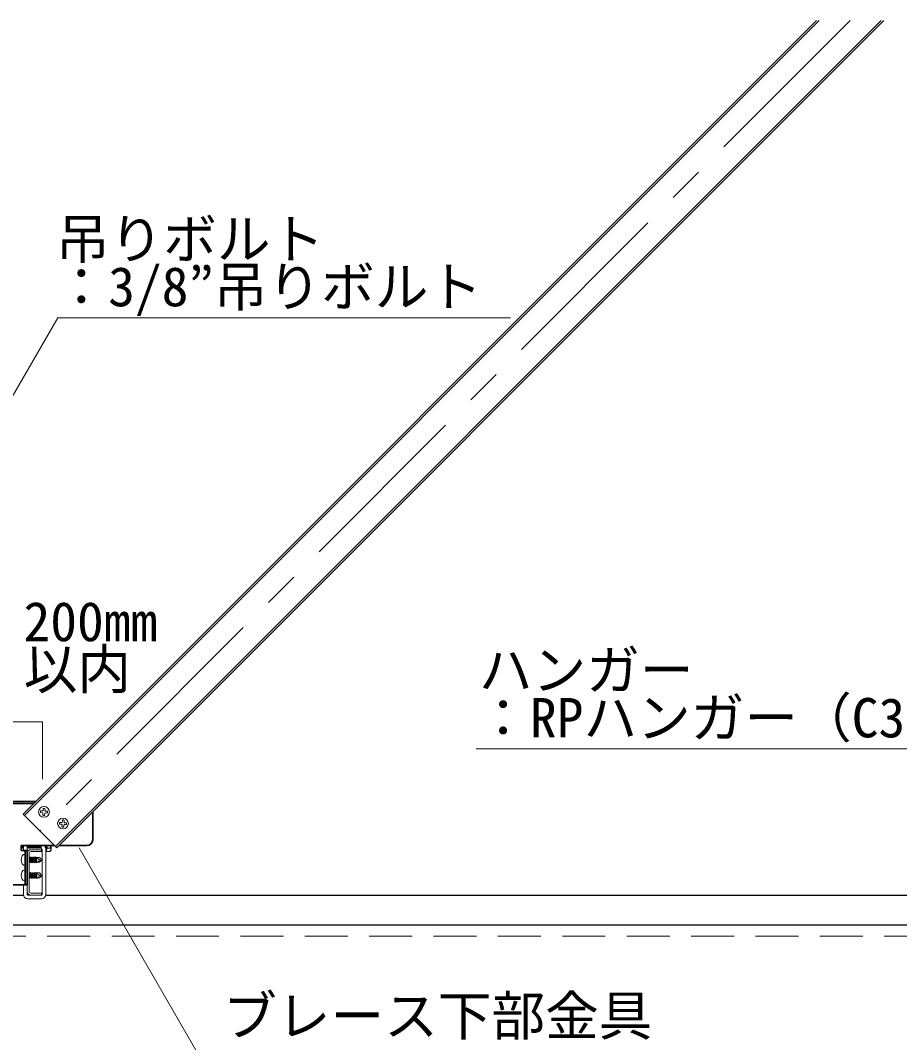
# Model space of a CAD drawing. Units: millimetres on the paper, enlarged 40 times, with parts at other scales. Extents: x -7800 to 7800, y -5578 to 5485.
# Drawn here: x 1978 to 2961, y 3308 to 4450 of the extents above; entities that cross this region are included whole.
import ezdxf
from ezdxf.enums import TextEntityAlignment as Align

# ---------------------------------------------------------------- set-up
doc = ezdxf.new("R2010")
doc.units = ezdxf.units.MM
doc.header["$LTSCALE"] = 40
doc.linetypes.add('CHAIN1', pattern=[8, 5, -1, 1, -1])
doc.linetypes.add('DASHED1', pattern=[1.8, 1.2, -0.6])
for name, color, linetype, lineweight in [('4-0_中心線', 4, 'CHAIN1', 9), ('4-1_吊り材', 7, 'Continuous', 18), ('4-2_野縁受け', 3, 'Continuous', 18), ('4-3_野縁', 2, 'Continuous', 25), ('4-4_斜め部材', 4, 'Continuous', 9), ('4-5_寸法', 4, 'Continuous', 9), ('4-6_文字', 7, 'Continuous', 18), ('4-7_金具', 6, 'Continuous', 35), ('4-B_ビス', 3, 'Continuous', 18), ('4-C_パネル', 7, 'DASHED1', 18)]:
    doc.layers.add(name, color=color, linetype=linetype, lineweight=lineweight)
doc.styles.add('ＭＳ ゴシック', font='')
doc.styles.get('ＭＳ ゴシック').set_extended_font_data('MS Gothic')

msp = doc.modelspace()

# ---------------------------------------------------------------- linework, layer by layer
at = {"layer": '4-0_中心線'}
msp.add_line((2905.89, 4450.35), (1999.78, 3544.24), dxfattribs=at)
at = {"layer": '4-1_吊り材'}
for p, q in [((1981.17, 3522.48), (1981.17, 3527.76)), ((1985.43, 3527.82), (1985.43, 3522.48)), ((2002.1, 3473.28), (2002.1, 3523.28)), ((2006.37, 3473.28), (2006.37, 3523.28)), ((1981.17, 3473.28), (1981.17, 3483.82)), ((1985.43, 3483.82), (1985.43, 3473.28)), ((2001.43, 3468.35), (1986.1, 3468.35)), ((2001.43, 3472.62), (1986.19, 3472.62))]:
    msp.add_line(p, q, dxfattribs=at)
for centre, radius, start, end in [((2014.77, 3529.28), 14.02, 185.94548, 205.34618), ((2014.77, 3529.28), 9.75, 188.65241, 205.34618), ((2002.1, 3523.28), 4.27, 0, 25.34618), ((1986.1, 3473.28), 4.93, 180, 270), ((1986.1, 3473.28), 0.667, 180, 270), ((2001.43, 3473.28), 4.93, 270, 0), ((2001.43, 3473.28), 0.667, 270, 0)]:
    msp.add_arc(centre, radius, start, end, dxfattribs=at)
at = {"layer": '4-2_野縁受け'}
for p, q in [((1989.7, 3523.28), (2001.43, 3523.28)), ((1989.7, 3521.15), (2001.43, 3521.15)), ((2001.43, 3521.15), (2001.43, 3523.28)), ((1985.43, 3476.88), (1985.43, 3519.02)), ((1987.57, 3476.88), (1987.57, 3519.02)), ((1989.7, 3474.75), (2001.43, 3474.75)), ((2001.43, 3472.62), (2001.43, 3474.75)), ((1989.7, 3472.62), (2001.43, 3472.62))]:
    msp.add_line(p, q, dxfattribs=at)
for centre, radius, start, end in [((1989.7, 3519.02), 4.27, 90, 180), ((1989.7, 3519.02), 2.13, 90, 180), ((1989.7, 3476.88), 4.27, 180, 270), ((1989.7, 3476.88), 2.13, 180, 270)]:
    msp.add_arc(centre, radius, start, end, dxfattribs=at)
at = {"layer": '4-3_野縁'}
for p, q in [((806.32, 3472.62), (1981.21, 3472.62)), ((2006.32, 3472.62), (3181.18, 3472.62)), ((495.95, 3439.28), (3390.85, 3439.28))]:
    msp.add_line(p, q, dxfattribs=at)
at = {"layer": '4-4_斜め部材'}
for p, q in [((2868.17, 4450.35), (1980.92, 3563.1)), ((2871.19, 4450.35), (1982.43, 3561.59)), ((2940.58, 4450.35), (2017.13, 3526.89)), ((2943.6, 4450.35), (2018.63, 3525.38)), ((2018.63, 3525.38), (1980.92, 3563.1))]:
    msp.add_line(p, q, dxfattribs=at)
at = {"layer": '4-5_寸法'}
for p, q in [((1949.04, 3666.13), (2002.49, 3666.13)), ((2002.49, 3666.13), (2002.49, 3602.27))]:
    msp.add_line(p, q, dxfattribs=at)
at = {"layer": '4-6_文字'}
for p, q in [((2019.79, 4118.04), (1963.07, 4019.79)), ((2019.79, 4118.04), (2526.02, 4118.04)), ((3117.63, 3636.09), (2487.63, 3636.09)), ((2208.19, 3239.96), (2043.43, 3525.34))]:
    msp.add_line(p, q, dxfattribs=at)
at = {"layer": '4-7_金具'}
for p, q in [((1994.97, 3577.15), (1962.3, 3577.15)), ((2058.77, 3534.48), (2058.77, 3565.5)), ((1978.77, 3527.82), (1978.77, 3522.48)), ((2016.2, 3527.82), (1978.77, 3527.82)), ((1985.43, 3522.48), (1978.77, 3522.48)), ((1983.3, 3522.48), (1983.3, 3483.82)), ((1985.43, 3522.48), (1985.43, 3483.82)), ((2052.1, 3527.82), (2021.07, 3527.82)), ((1969.69, 3483.82), (1985.43, 3483.82))]:
    msp.add_line(p, q, dxfattribs=at)
at = {"layer": '4-7_金具', "linetype": 'DASHED1'}
msp.add_line((1992.88, 3575.02), (1964.43, 3575.02), dxfattribs=at)
at = {"layer": '4-7_金具'}
msp.add_arc((2052.1, 3534.48), 6.67, 270, 0, dxfattribs=at)
at = {"layer": '4-B_ビス'}
for p, q in [((2000.23, 3565.46), (2000.25, 3565.79)), ((2000.27, 3566.12), (2000.25, 3565.79)), ((2000.98, 3566.74), (2002.65, 3566.62)), ((2003.47, 3568.91), (2003.36, 3567.24)), ((2004.19, 3569.52), (2004.52, 3569.5)), ((2004.85, 3569.48), (2004.52, 3569.5)), ((2005.47, 3568.77), (2005.35, 3567.1)), ((2007.63, 3566.28), (2005.97, 3566.39)), ((2008.21, 3564.9), (2008.23, 3565.23)), ((2008.25, 3565.56), (2008.23, 3565.23)), ((2000.84, 3564.75), (2002.51, 3564.63)), ((2003.01, 3562.25), (2003.13, 3563.92)), ((2003.63, 3561.54), (2003.96, 3561.52)), ((2004.29, 3561.5), (2003.96, 3561.52)), ((2005, 3562.12), (2005.12, 3563.78)), ((2007.49, 3564.28), (2005.83, 3564.4)), ((2022.28, 3553.81), (2023.94, 3553.69)), ((2024.77, 3555.97), (2024.65, 3554.31)), ((2025.48, 3556.59), (2025.81, 3556.57)), ((2026.14, 3556.55), (2025.81, 3556.57)), ((2026.76, 3555.83), (2026.64, 3554.17)), ((2021.52, 3552.52), (2021.54, 3552.86)), ((2021.56, 3553.19), (2021.54, 3552.86)), ((2022.14, 3551.81), (2023.8, 3551.7)), ((2024.3, 3549.32), (2024.42, 3550.99)), ((2024.92, 3548.61), (2025.25, 3548.59)), ((2025.58, 3548.56), (2025.25, 3548.59)), ((2026.3, 3549.18), (2026.41, 3550.85)), ((2028.79, 3551.35), (2027.12, 3551.46)), ((2028.93, 3553.34), (2027.26, 3553.46)), ((2029.5, 3551.97), (2029.52, 3552.3)), ((2029.54, 3552.63), (2029.52, 3552.3)), ((1979.02, 3527.82), (1979.18, 3525.37)), ((1979.43, 3527.82), (1979.59, 3525.37)), ((1980.27, 3527.82), (1980.43, 3525.37)), ((1980.68, 3527.82), (1980.84, 3525.37)), ((1980.84, 3525.37), (1981.17, 3525.04)), ((1985.43, 3525.37), (1985.84, 3525.37)), ((1985.68, 3527.82), (1985.84, 3525.37)), ((1986.52, 3527.82), (1986.68, 3525.37)), ((1986.93, 3527.82), (1987.09, 3525.37)), ((1987.77, 3527.82), (1987.93, 3525.37)), ((1988.18, 3527.82), (1988.34, 3525.37)), ((1989.02, 3527.82), (1989.18, 3525.37)), ((1989.18, 3525.37), (1989.59, 3525.37)), ((1989.43, 3527.82), (1989.59, 3525.37)), ((1990.27, 3527.82), (1990.43, 3525.37)), ((1990.68, 3527.82), (1990.84, 3525.37)), ((1991.52, 3527.82), (1991.68, 3525.37)), ((1991.93, 3527.82), (1992.09, 3525.37)), ((1992.77, 3527.82), (1992.93, 3525.37)), ((1993.18, 3527.82), (1993.34, 3525.37)), ((1994.02, 3527.82), (1994.18, 3525.37)), ((1994.43, 3527.82), (1994.59, 3525.37)), ((1995.27, 3527.82), (1995.43, 3525.37)), ((1995.68, 3527.82), (1995.84, 3525.37)), ((1996.52, 3527.82), (1996.68, 3525.37)), ((1996.93, 3527.82), (1997.09, 3525.37)), ((1997.77, 3527.82), (1997.93, 3525.37)), ((1997.93, 3525.37), (1998.34, 3525.37)), ((1998.18, 3527.82), (1998.34, 3525.37)), ((1999.02, 3527.82), (1999.18, 3525.37)), ((1999.43, 3527.82), (1999.59, 3525.37)), ((2000.27, 3527.82), (2000.43, 3525.37)), ((2000.68, 3527.82), (2000.84, 3525.37)), ((2001.26, 3524.95), (2001.4, 3525.09)), ((2005.27, 3527.82), (2005.33, 3526.84)), ((2005.68, 3527.82), (2005.84, 3525.37)), ((2006.52, 3527.82), (2006.68, 3525.37)), ((2006.68, 3525.37), (2007.09, 3525.37)), ((2006.93, 3527.82), (2007.09, 3525.37)), ((2007.09, 3527.82), (2007.09, 3524.95)), ((2007.09, 3521.28), (2007.09, 3527.82)), ((2010.84, 3524.95), (2008.43, 3524.95)), ((2012.16, 3522.75), (2010.83, 3521.28)), ((2012.16, 3522.75), (2012.16, 3527.82)), ((1982.63, 3517.94), (1983.3, 3517.94)), ((1983.3, 3517.94), (1983.3, 3505.94)), ((1988.52, 3514.44), (1987.57, 3514.44)), ((1987.57, 3514.21), (1988.52, 3509.44)), ((1987.57, 3511.66), (1988.18, 3508.61)), ((1987.57, 3509.36), (1988.18, 3508.61)), ((1988.52, 3509.44), (1988.18, 3508.61)), ((1988.86, 3515.27), (1988.52, 3514.44)), ((1989.52, 3509.44), (1988.52, 3509.44)), ((1988.86, 3515.27), (1990.2, 3508.61)), ((1990.54, 3514.44), (1989.54, 3514.44)), ((1990.54, 3509.44), (1990.2, 3508.61)), ((1990.88, 3515.27), (1990.54, 3514.44)), ((1991.54, 3509.44), (1990.54, 3509.44)), ((1990.88, 3515.27), (1992.22, 3508.61)), ((1992.56, 3514.44), (1991.56, 3514.44)), ((1992.56, 3509.44), (1992.22, 3508.61)), ((1992.9, 3515.27), (1992.56, 3514.44)), ((1993.56, 3509.44), (1992.56, 3509.44)), ((1992.9, 3515.27), (1994.24, 3508.61)), ((1994.58, 3514.44), (1993.58, 3514.44)), ((1994.58, 3509.44), (1994.24, 3508.61)), ((1994.92, 3515.27), (1994.58, 3514.44)), ((1995.58, 3509.44), (1994.58, 3509.44)), ((1994.92, 3515.27), (1996.26, 3508.61)), ((1995.6, 3514.44), (2000.83, 3510.84)), ((1996.6, 3509.44), (1996.26, 3508.61)), ((1982.63, 3505.94), (1983.3, 3505.94)), ((1982.63, 3500.61), (1983.3, 3500.61)), ((1983.3, 3500.61), (1983.3, 3488.61)), ((1988.52, 3497.11), (1987.57, 3497.11)), ((1987.57, 3496.87), (1988.52, 3492.11)), ((1988.86, 3497.94), (1988.52, 3497.11)), ((1988.86, 3497.94), (1990.2, 3491.27)), ((1990.54, 3497.11), (1989.54, 3497.11)), ((1990.88, 3497.94), (1990.54, 3497.11)), ((1990.88, 3497.94), (1992.22, 3491.27)), ((1992.56, 3497.11), (1991.56, 3497.11)), ((1992.9, 3497.94), (1992.56, 3497.11)), ((1992.9, 3497.94), (1994.24, 3491.27)), ((1994.58, 3497.11), (1993.58, 3497.11)), ((1994.92, 3497.94), (1994.58, 3497.11)), ((1994.92, 3497.94), (1996.26, 3491.27)), ((1995.6, 3497.11), (2000.83, 3493.51)), ((1982.63, 3488.61), (1983.3, 3488.61)), ((1987.57, 3494.32), (1988.18, 3491.27)), ((1987.57, 3492.03), (1988.18, 3491.27)), ((1988.52, 3492.11), (1988.18, 3491.27)), ((1989.52, 3492.11), (1988.52, 3492.11)), ((1990.54, 3492.11), (1990.2, 3491.27)), ((1991.54, 3492.11), (1990.54, 3492.11)), ((1992.56, 3492.11), (1992.22, 3491.27)), ((1993.56, 3492.11), (1992.56, 3492.11)), ((1994.58, 3492.11), (1994.24, 3491.27)), ((1995.58, 3492.11), (1994.58, 3492.11)), ((1996.6, 3492.11), (1996.26, 3491.27))]:
    msp.add_line(p, q, dxfattribs=at)
for points in [[(1978.76, 3524.95), (1979.18, 3525.37), (1979.59, 3525.37)], [(1979.59, 3525.37), (1980.01, 3524.95), (1980.43, 3525.37), (1980.84, 3525.37)], [(1985.84, 3525.37), (1986.26, 3524.95), (1986.68, 3525.37)], [(1986.68, 3525.37), (1987.09, 3525.37), (1987.51, 3524.95), (1987.93, 3525.37)], [(1987.93, 3525.37), (1988.34, 3525.37), (1988.76, 3524.95), (1989.18, 3525.37)], [(1989.59, 3525.37), (1990.01, 3524.95), (1990.43, 3525.37)], [(1990.43, 3525.37), (1990.84, 3525.37), (1991.26, 3524.95), (1991.68, 3525.37)], [(1991.68, 3525.37), (1992.09, 3525.37), (1992.51, 3524.95), (1992.93, 3525.37)], [(1992.93, 3525.37), (1993.34, 3525.37), (1993.76, 3524.95), (1994.18, 3525.37)], [(1994.18, 3525.37), (1994.59, 3525.37), (1995.01, 3524.95), (1995.43, 3525.37)], [(1995.43, 3525.37), (1995.84, 3525.37), (1996.26, 3524.95), (1996.68, 3525.37)], [(1996.68, 3525.37), (1997.09, 3525.37), (1997.51, 3524.95), (1997.93, 3525.37)], [(1998.34, 3525.37), (1998.76, 3524.95), (1999.18, 3525.37)], [(1999.18, 3525.37), (1999.59, 3525.37), (2000.01, 3524.95), (2000.43, 3525.37)], [(2000.43, 3525.37), (2000.84, 3525.37), (2001.26, 3524.95)], [(2005.84, 3525.37), (2006.26, 3524.95), (2006.68, 3525.37)], [(2007.09, 3521.28), (2007.13, 3521.28), (2010.83, 3521.28)], [(1988.52, 3514.44), (1989.52, 3509.44), (1990.2, 3508.61)], [(1988.86, 3515.27), (1989.54, 3514.44), (1990.54, 3509.44)], [(1990.54, 3514.44), (1991.54, 3509.44), (1992.22, 3508.61)], [(1990.88, 3515.27), (1991.56, 3514.44), (1992.56, 3509.44)], [(1992.56, 3514.44), (1993.56, 3509.44), (1994.24, 3508.61)], [(1992.9, 3515.27), (1993.58, 3514.44), (1994.58, 3509.44)], [(1994.58, 3514.44), (1995.58, 3509.44), (1996.26, 3508.61)], [(1994.92, 3515.27), (1995.6, 3514.44), (1996.6, 3509.44)], [(1995.47, 3514.61), (1999.27, 3514.61), (2001.93, 3511.94), (1999.27, 3509.27), (1996.53, 3509.27)], [(1988.52, 3497.11), (1989.52, 3492.11), (1990.2, 3491.27)], [(1988.86, 3497.94), (1989.54, 3497.11), (1990.54, 3492.11)], [(1990.54, 3497.11), (1991.54, 3492.11), (1992.22, 3491.27)], [(1990.88, 3497.94), (1991.56, 3497.11), (1992.56, 3492.11)], [(1992.56, 3497.11), (1993.56, 3492.11), (1994.24, 3491.27)], [(1992.9, 3497.94), (1993.58, 3497.11), (1994.58, 3492.11)], [(1994.58, 3497.11), (1995.58, 3492.11), (1996.26, 3491.27)], [(1994.92, 3497.94), (1995.6, 3497.11), (1996.6, 3492.11)], [(1995.47, 3497.27), (1999.27, 3497.27), (2001.93, 3494.61), (1999.27, 3491.94), (1996.53, 3491.94)]]:
    msp.add_lwpolyline(points, dxfattribs=at)
for centre in [(2004.24, 3565.51), (2025.53, 3552.58)]:
    msp.add_circle(centre, 6, dxfattribs=at)
for centre, radius, start, end in [((2000.89, 3565.41), 0.667, 176, 266), ((2000.94, 3566.08), 0.667, 86, 176), ((2002.69, 3567.29), 0.667, 266, 356), ((2004.14, 3568.86), 0.667, 86, 176), ((2004.8, 3568.81), 0.667, 356, 86), ((2006.02, 3567.06), 0.667, 176, 266), ((2007.59, 3565.61), 0.667, 356, 86), ((2002.46, 3563.96), 0.667, 356, 86), ((2003.67, 3562.21), 0.667, 176, 266), ((2004.34, 3562.16), 0.667, 266, 356), ((2005.79, 3563.73), 0.667, 86, 176), ((2007.54, 3564.95), 0.667, 266, 356), ((2022.23, 3553.14), 0.667, 86, 176), ((2023.98, 3554.36), 0.667, 266, 356), ((2025.43, 3555.93), 0.667, 86, 176), ((2026.1, 3555.88), 0.667, 356, 86), ((2027.31, 3554.12), 0.667, 176, 266), ((2022.18, 3552.48), 0.667, 176, 266), ((2023.75, 3551.03), 0.667, 356, 86), ((2024.97, 3549.28), 0.667, 176, 266), ((2025.63, 3549.23), 0.667, 266, 356), ((2027.08, 3550.8), 0.667, 86, 176), ((2028.83, 3552.01), 0.667, 266, 356), ((2028.88, 3552.68), 0.667, 356, 86), ((2009.22, 3522.96), 2.14, 111.89363, 185.66957), ((2008.76, 3522.93), 1.68, 186.08599, 258.46138), ((2012.8, 3528.62), 5.71, 188.05634, 219.96621), ((2006.45, 3528.62), 5.71, 320.03379, 351.94366), ((2010.83, 3523.62), 1.33, 356.33834, 90.29738), ((2006.92, 3525.12), 5.47, 315.54335, 343.21447), ((1993.07, 3511.94), 14.17, 166.10394, 180), ((1993.07, 3511.94), 14.17, 179.99998, 193.89604), ((1982.63, 3514.52), 3.42, 90, 166.10394), ((1982.63, 3509.36), 3.42, 193.89604, 270), ((2000.83, 3510.84), 2.21, 145.44756, 225), ((1993.07, 3494.61), 14.17, 166.10394, 180), ((1982.63, 3497.19), 3.42, 90, 166.10394), ((1993.07, 3494.61), 14.17, 179.99998, 193.89604), ((1982.63, 3492.03), 3.42, 193.89604, 270), ((2000.83, 3493.51), 2.21, 145.44756, 225)]:
    msp.add_arc(centre, radius, start, end, dxfattribs=at)
at = {"layer": '4-C_パネル', "linetype": 'Continuous'}
msp.add_line((495.95, 3439.28), (3390.85, 3439.28), dxfattribs=at)
msp.add_line((495.95, 3439.28), (3390.85, 3439.28), dxfattribs=at)
at = {"layer": '4-C_パネル'}
msp.add_line((495.95, 3426.62), (3390.85, 3426.62), dxfattribs=at)

# ---------------------------------------------------------------- texts
at = {"layer": '4-5_寸法', "color": 7, "style": 'ＭＳ ゴシック'}
for s, p in [('200mm', (1981.34, 3743.2)), ('以内', (1981.56, 3689.87))]:
    msp.add_text(s, height=43.99, dxfattribs=at).set_placement(p, align=Align.BOTTOM_LEFT)
at = {"layer": '4-6_文字', "style": 'ＭＳ ゴシック'}
for s, p in [('吊りボルト', (2017.57, 4170.93)), ('：3/8”吊りボルト', (2016.02, 4117.6)), ('ハンガー', (2490.52, 3688.98)), ('：RPハンガー（C38用）', (2487.63, 3635.64)), ('ブレース下部金具', (2204.64, 3302.44))]:
    msp.add_text(s, height=43.99, dxfattribs=at).set_placement(p, align=Align.BOTTOM_LEFT)

doc.saveas('drawing.dxf')
